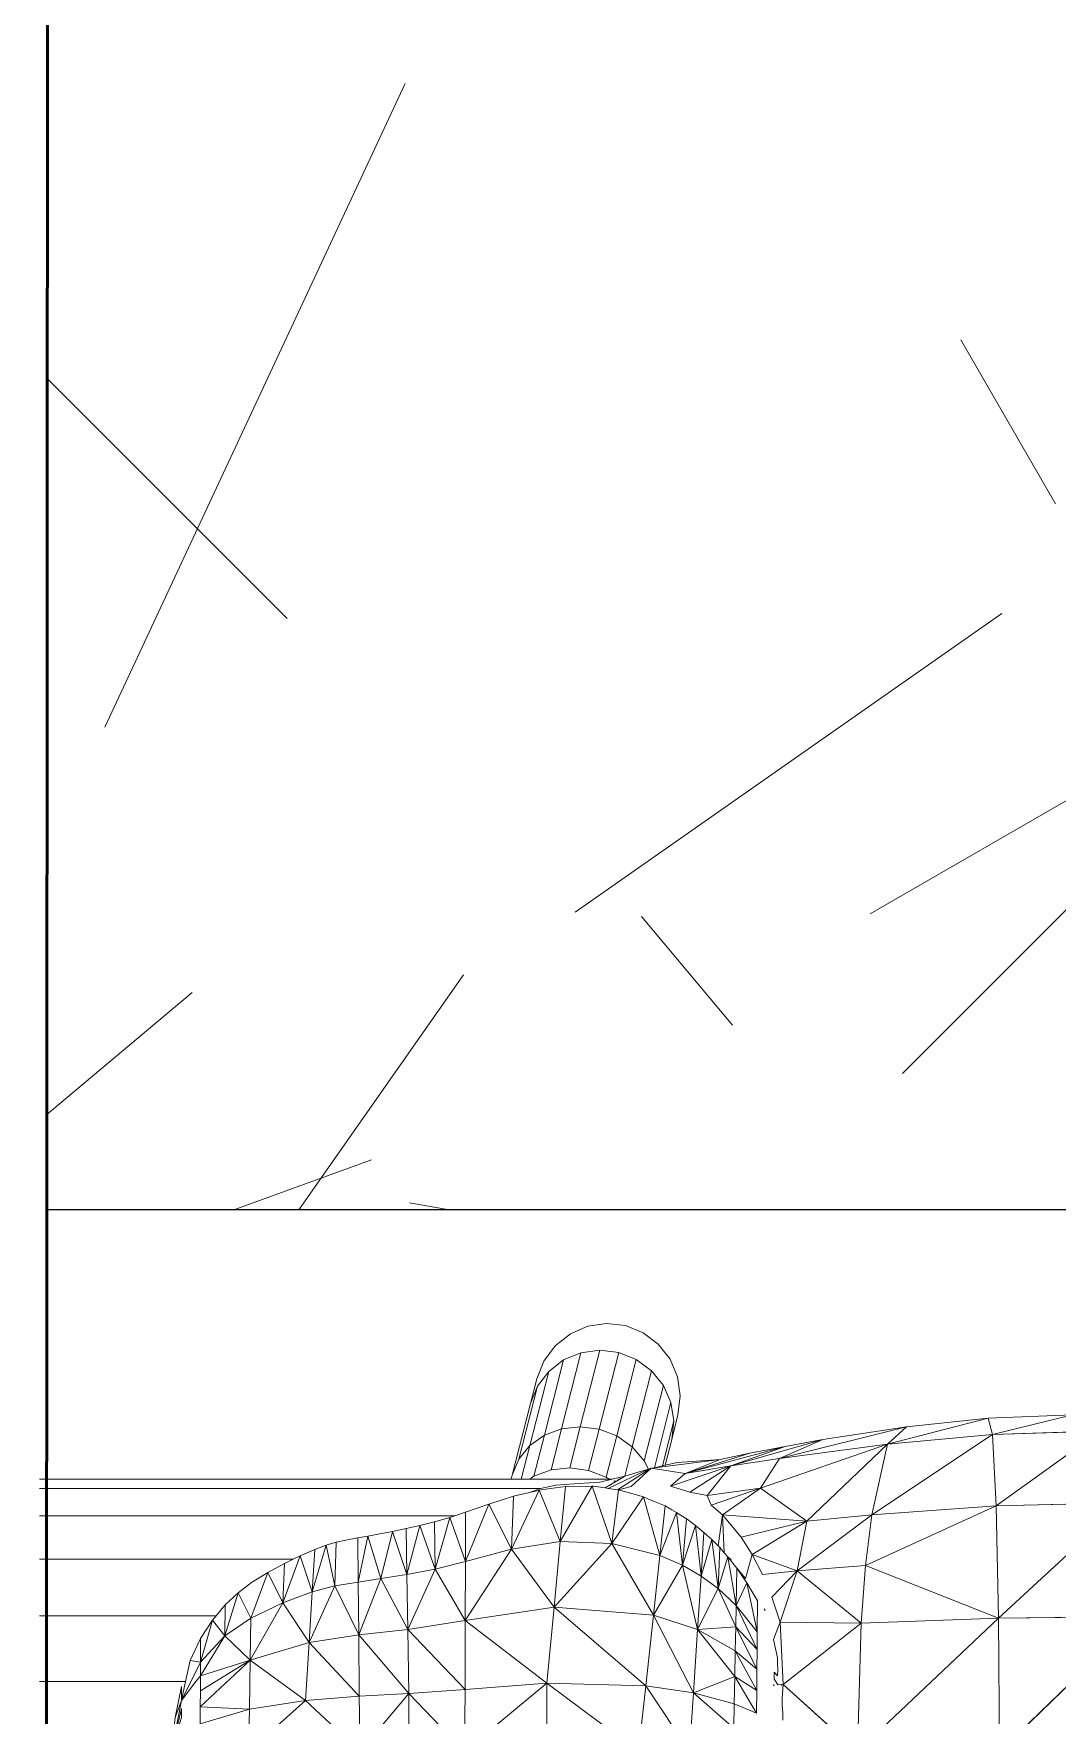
# Model space of a CAD drawing. Header units: centimetres. Extents: x -48696 to 156237, y -5617 to 29024.
# Drawn here: x -13087.78 to -13080.28, y 14474.16 to 14486.47 of the extents above; entities that cross this region are included whole.
import ezdxf

# ---------------------------------------------------------------- set-up
doc = ezdxf.new("R2010")
doc.units = ezdxf.units.CM
doc.layers.add('ACESSORIOS', color=2, linetype='Continuous')
for name, color, linetype, lineweight in [('Hachura', 1, 'Continuous', 9), ('Moveis', 1, 'Continuous', 9), ('Parede Baixa', 5, 'Continuous', 50)]:
    doc.layers.add(name, color=color, linetype=linetype, lineweight=lineweight)

# ---------------------------------------------------------------- blocks, each defined once
blk = doc.blocks.new('o')
at = {"layer": 'Moveis'}
for p, q in [((12555.581, 3262.436), (12555.684, 3262.518)), ((12555.684, 3262.518), (12555.804, 3262.57)), ((12555.804, 3262.57), (12555.933, 3262.589)), ((12555.933, 3262.589), (12556.063, 3262.574)), ((12556.063, 3262.574), (12556.184, 3262.525)), ((12556.184, 3262.525), (12556.288, 3262.446)), ((12555.502, 3262.331), (12555.581, 3262.436)), ((12556.288, 3262.446), (12556.369, 3262.343)), ((12555.454, 3262.209), (12555.502, 3262.331)), ((12556.369, 3262.343), (12556.42, 3262.222)), ((12555.454, 3262.209), (12555.411, 3262.04)), ((12556.42, 3262.222), (12556.438, 3262.092)), ((12556.438, 3262.092), (12556.423, 3261.961)), ((12555.411, 3262.04), (12555.285, 3261.548)), ((12556.38, 3261.793), (12556.423, 3261.961)), ((12558.553, 3261.939), (12557.992, 3261.88)), ((12559.131, 3261.961), (12558.553, 3261.939)), ((12557.992, 3261.88), (12557.417, 3261.792)), ((12556.334, 3261.615), (12556.38, 3261.793)), ((12557.158, 3261.745), (12556.916, 3261.698)), ((12557.417, 3261.792), (12557.158, 3261.745)), ((12556.24, 3261.595), (12556.22, 3261.589)), ((12556.24, 3261.595), (12556.261, 3261.598)), ((12556.261, 3261.598), (12556.316, 3261.611)), ((12556.316, 3261.611), (12556.334, 3261.615)), ((12556.334, 3261.615), (12556.419, 3261.634)), ((12556.419, 3261.634), (12556.712, 3261.654)), ((12556.712, 3261.654), (12556.916, 3261.698)), ((12552.041, 3261.52), (12555.278, 3261.52)), ((12555.278, 3261.52), (12555.285, 3261.548)), ((12555.278, 3261.52), (12555.296, 3261.52)), ((12555.296, 3261.52), (12555.347, 3261.52)), ((12555.347, 3261.52), (12555.406, 3261.52)), ((12555.406, 3261.52), (12555.429, 3261.52)), ((12555.429, 3261.52), (12555.536, 3261.52)), ((12555.48, 3261.457), (12555.585, 3261.48)), ((12555.536, 3261.52), (12555.661, 3261.52)), ((12555.585, 3261.48), (12555.707, 3261.489)), ((12555.661, 3261.52), (12555.794, 3261.52)), ((12555.887, 3261.499), (12555.707, 3261.489)), ((12555.794, 3261.52), (12555.928, 3261.52)), ((12555.887, 3261.499), (12555.972, 3261.52)), ((12555.928, 3261.52), (12555.95, 3261.52)), ((12555.95, 3261.52), (12555.972, 3261.52)), ((12555.972, 3261.52), (12556.058, 3261.541)), ((12556, 3261.506), (12555.982, 3261.506)), ((12556.012, 3261.52), (12556.023, 3261.52)), ((12556.058, 3261.541), (12556.173, 3261.575)), ((12556.173, 3261.575), (12556.22, 3261.589)), ((12555.404, 3261.429), (12555.48, 3261.457)), ((12556.741, 3261.015), (12556.71, 3261.051)), ((12556.766, 3260.986), (12556.741, 3261.015)), ((12556.766, 3260.986), (12556.788, 3260.967)), ((12557.021, 3260.618), (12557.015, 3260.63)), ((12557.079, 3260.42), (12557.082, 3260.427)), ((12557.083, 3260.101), (12557.079, 3260.109)), ((12557.079, 3260.109), (12557.083, 3260.109)), ((12557.139, 3260.016), (12557.139, 3259.966))]:
    blk.add_line(p, q, dxfattribs=at)
for points, invisible_edges in [([(12557.158, 3261.745), (12558.924, 3282.315), (12557.417, 3261.792)], 3), ([(12557.158, 3261.745), (12558.924, 3282.315), (12557.417, 3261.792)], 3), ([(12557.158, 3261.745), (12558.924, 3282.315), (12557.417, 3261.792)], 3), ([(12557.158, 3261.745), (12558.924, 3282.315), (12557.417, 3261.792)], 3), ([(12557.158, 3261.745), (12558.924, 3282.315), (12557.417, 3261.792)], 3), ([(12557.417, 3261.792), (12558.924, 3282.315), (12557.992, 3261.88)], 3), ([(12557.417, 3261.792), (12558.924, 3282.315), (12557.992, 3261.88)], 3), ([(12557.417, 3261.792), (12558.924, 3282.315), (12557.992, 3261.88)], 3), ([(12557.417, 3261.792), (12558.924, 3282.315), (12557.992, 3261.88)], 3), ([(12557.417, 3261.792), (12558.924, 3282.315), (12557.992, 3261.88)], 3), ([(12557.992, 3261.88), (12558.924, 3282.315), (12558.553, 3261.939)], 3), ([(12557.992, 3261.88), (12558.924, 3282.315), (12558.553, 3261.939)], 3), ([(12557.992, 3261.88), (12558.924, 3282.315), (12558.553, 3261.939)], 3), ([(12557.992, 3261.88), (12558.924, 3282.315), (12558.553, 3261.939)], 3), ([(12557.992, 3261.88), (12558.924, 3282.315), (12558.553, 3261.939)], 3), ([(12555.278, 3261.52), (12556.649, 3280.686), (12555.285, 3261.548)], 3), ([(12555.278, 3261.52), (12556.649, 3280.686), (12555.285, 3261.548)], 3), ([(12555.278, 3261.52), (12556.649, 3280.686), (12555.285, 3261.548)], 3), ([(12555.278, 3261.52), (12556.649, 3280.686), (12555.285, 3261.548)], 3), ([(12555.278, 3261.52), (12556.649, 3280.686), (12555.285, 3261.548)], 3), ([(12555.285, 3261.548), (12556.649, 3280.686), (12555.411, 3262.04)], 3), ([(12555.285, 3261.548), (12556.649, 3280.686), (12555.411, 3262.04)], 3), ([(12555.285, 3261.548), (12556.649, 3280.686), (12555.411, 3262.04)], 3), ([(12555.285, 3261.548), (12556.649, 3280.686), (12555.411, 3262.04)], 3), ([(12555.285, 3261.548), (12556.649, 3280.686), (12555.411, 3262.04)], 3), ([(12555.411, 3262.04), (12556.649, 3280.686), (12555.454, 3262.209)], 3), ([(12555.411, 3262.04), (12556.649, 3280.686), (12555.454, 3262.209)], 3), ([(12555.411, 3262.04), (12556.649, 3280.686), (12555.454, 3262.209)], 3), ([(12555.411, 3262.04), (12556.649, 3280.686), (12555.454, 3262.209)], 3), ([(12555.411, 3262.04), (12556.649, 3280.686), (12555.454, 3262.209)], 3), ([(12555.454, 3262.209), (12556.649, 3280.686), (12555.502, 3262.331)], 3), ([(12555.454, 3262.209), (12556.649, 3280.686), (12555.502, 3262.331)], 3), ([(12555.454, 3262.209), (12556.649, 3280.686), (12555.502, 3262.331)], 3), ([(12555.454, 3262.209), (12556.649, 3280.686), (12555.502, 3262.331)], 3), ([(12555.454, 3262.209), (12556.649, 3280.686), (12555.502, 3262.331)], 3), ([(12555.502, 3262.331), (12556.649, 3280.686), (12555.581, 3262.436)], 3), ([(12555.502, 3262.331), (12556.649, 3280.686), (12555.581, 3262.436)], 3), ([(12555.502, 3262.331), (12556.649, 3280.686), (12555.581, 3262.436)], 3), ([(12555.502, 3262.331), (12556.649, 3280.686), (12555.581, 3262.436)], 3), ([(12555.502, 3262.331), (12556.649, 3280.686), (12555.581, 3262.436)], 3), ([(12555.581, 3262.436), (12556.649, 3280.686), (12555.684, 3262.518)], 3), ([(12555.581, 3262.436), (12556.649, 3280.686), (12555.684, 3262.518)], 3), ([(12555.581, 3262.436), (12556.649, 3280.686), (12555.684, 3262.518)], 3), ([(12555.581, 3262.436), (12556.649, 3280.686), (12555.684, 3262.518)], 3), ([(12555.581, 3262.436), (12556.649, 3280.686), (12555.684, 3262.518)], 3), ([(12555.684, 3262.518), (12556.649, 3280.686), (12555.804, 3262.57)], 3), ([(12555.684, 3262.518), (12556.649, 3280.686), (12555.804, 3262.57)], 3), ([(12555.684, 3262.518), (12556.649, 3280.686), (12555.804, 3262.57)], 3), ([(12555.684, 3262.518), (12556.649, 3280.686), (12555.804, 3262.57)], 3), ([(12555.684, 3262.518), (12556.649, 3280.686), (12555.804, 3262.57)], 3), ([(12555.804, 3262.57), (12556.649, 3280.686), (12555.933, 3262.589)], 3), ([(12555.804, 3262.57), (12556.649, 3280.686), (12555.933, 3262.589)], 3), ([(12555.804, 3262.57), (12556.649, 3280.686), (12555.933, 3262.589)], 3), ([(12555.804, 3262.57), (12556.649, 3280.686), (12555.933, 3262.589)], 3), ([(12555.804, 3262.57), (12556.649, 3280.686), (12555.933, 3262.589)], 3), ([(12555.933, 3262.589), (12556.649, 3280.686), (12556.063, 3262.574)], 3), ([(12555.933, 3262.589), (12556.649, 3280.686), (12556.063, 3262.574)], 3), ([(12555.933, 3262.589), (12556.649, 3280.686), (12556.063, 3262.574)], 3), ([(12555.933, 3262.589), (12556.649, 3280.686), (12556.063, 3262.574)], 3), ([(12555.933, 3262.589), (12556.649, 3280.686), (12556.063, 3262.574)], 3), ([(12556.063, 3262.574), (12556.649, 3280.686), (12556.184, 3262.525)], 3), ([(12556.063, 3262.574), (12556.649, 3280.686), (12556.184, 3262.525)], 3), ([(12556.063, 3262.574), (12556.649, 3280.686), (12556.184, 3262.525)], 3), ([(12556.063, 3262.574), (12556.649, 3280.686), (12556.184, 3262.525)], 3), ([(12556.063, 3262.574), (12556.649, 3280.686), (12556.184, 3262.525)], 3), ([(12556.184, 3262.525), (12556.649, 3280.686), (12556.288, 3262.446)], 3), ([(12556.184, 3262.525), (12556.649, 3280.686), (12556.288, 3262.446)], 3), ([(12556.184, 3262.525), (12556.649, 3280.686), (12556.288, 3262.446)], 3), ([(12556.184, 3262.525), (12556.649, 3280.686), (12556.288, 3262.446)], 3), ([(12556.184, 3262.525), (12556.649, 3280.686), (12556.288, 3262.446)], 3), ([(12556.288, 3262.446), (12556.649, 3280.686), (12556.369, 3262.343)], 3), ([(12556.288, 3262.446), (12556.649, 3280.686), (12556.369, 3262.343)], 3), ([(12556.288, 3262.446), (12556.649, 3280.686), (12556.369, 3262.343)], 3), ([(12556.288, 3262.446), (12556.649, 3280.686), (12556.369, 3262.343)], 3), ([(12556.288, 3262.446), (12556.649, 3280.686), (12556.369, 3262.343)], 3), ([(12556.369, 3262.343), (12556.649, 3280.686), (12556.42, 3262.222)], 3), ([(12556.369, 3262.343), (12556.649, 3280.686), (12556.42, 3262.222)], 3), ([(12556.369, 3262.343), (12556.649, 3280.686), (12556.42, 3262.222)], 3), ([(12556.369, 3262.343), (12556.649, 3280.686), (12556.42, 3262.222)], 3), ([(12556.369, 3262.343), (12556.649, 3280.686), (12556.42, 3262.222)], 3), ([(12556.42, 3262.222), (12556.649, 3280.686), (12556.438, 3262.092)], 3), ([(12556.42, 3262.222), (12556.649, 3280.686), (12556.438, 3262.092)], 3), ([(12556.42, 3262.222), (12556.649, 3280.686), (12556.438, 3262.092)], 3), ([(12556.42, 3262.222), (12556.649, 3280.686), (12556.438, 3262.092)], 3), ([(12556.42, 3262.222), (12556.649, 3280.686), (12556.438, 3262.092)], 3), ([(12556.712, 3261.654), (12556.724, 3280.686), (12556.916, 3261.698)], 3), ([(12556.712, 3261.654), (12556.724, 3280.686), (12556.916, 3261.698)], 3), ([(12556.712, 3261.654), (12556.724, 3280.686), (12556.916, 3261.698)], 3), ([(12556.712, 3261.654), (12556.724, 3280.686), (12556.916, 3261.698)], 3), ([(12556.712, 3261.654), (12556.724, 3280.686), (12556.916, 3261.698)], 3), ([(12556.916, 3261.698), (12556.917, 3280.701), (12557.158, 3261.745)], 3), ([(12556.916, 3261.698), (12556.917, 3280.701), (12557.158, 3261.745)], 3), ([(12556.916, 3261.698), (12556.917, 3280.701), (12557.158, 3261.745)], 3), ([(12556.916, 3261.698), (12556.917, 3280.701), (12557.158, 3261.745)], 3), ([(12556.916, 3261.698), (12556.917, 3280.701), (12557.158, 3261.745)], 3), ([(12552.041, 3261.52), (12552.091, 3279.468), (12555.278, 3261.52)], 3), ([(12552.041, 3261.52), (12552.091, 3279.468), (12555.278, 3261.52)], 3), ([(12552.041, 3261.52), (12552.091, 3279.468), (12555.278, 3261.52)], 3), ([(12552.041, 3261.52), (12552.091, 3279.468), (12555.278, 3261.52)], 3), ([(12552.041, 3261.52), (12552.091, 3279.468), (12555.278, 3261.52)], 3), ([(12558.553, 3261.939), (12558.924, 3266.577), (12559.131, 3261.961)], 3), ([(12558.553, 3261.939), (12558.924, 3266.577), (12559.131, 3261.961)], 3), ([(12558.553, 3261.939), (12558.924, 3266.577), (12559.131, 3261.961)], 3), ([(12558.553, 3261.939), (12558.924, 3266.577), (12559.131, 3261.961)], 3), ([(12558.553, 3261.939), (12558.924, 3266.577), (12559.131, 3261.961)], 3), ([(12555.752, 3261.88), (12555.757, 3262.387), (12555.886, 3262.405)], 1), ([(12555.886, 3262.405), (12555.882, 3261.863), (12555.752, 3261.88)], 1), ([(12555.882, 3261.863), (12555.886, 3262.405), (12556.016, 3262.389)], 1), ([(12555.638, 3262.338), (12555.624, 3261.866), (12555.506, 3261.822)], 1), ([(12555.506, 3261.822), (12555.536, 3262.26), (12555.638, 3262.338)], 1), ([(12555.757, 3262.387), (12555.752, 3261.88), (12555.624, 3261.866)], 1), ([(12555.624, 3261.866), (12555.638, 3262.338), (12555.757, 3262.387)], 1), ([(12556.016, 3262.389), (12556.003, 3261.817), (12555.882, 3261.863)], 1), ([(12556.003, 3261.817), (12556.016, 3262.389), (12556.137, 3262.341)], 1), ([(12556.137, 3262.341), (12556.109, 3261.743), (12556.003, 3261.817)], 1), ([(12556.109, 3261.743), (12556.137, 3262.341), (12556.242, 3262.264)], 1), ([(12555.536, 3262.26), (12555.506, 3261.822), (12555.406, 3261.751)], 1), ([(12555.406, 3261.751), (12555.458, 3262.158), (12555.536, 3262.26)], 1), ([(12556.242, 3262.264), (12556.191, 3261.647), (12556.109, 3261.743)], 1), ([(12556.191, 3261.647), (12556.242, 3262.264), (12556.323, 3262.163)], 1), ([(12555.458, 3262.158), (12555.406, 3261.751), (12555.331, 3261.657)], 1), ([(12555.331, 3261.657), (12555.411, 3262.04), (12555.458, 3262.158)], 1), ([(12556.323, 3262.163), (12556.22, 3261.589), (12556.191, 3261.647)], 1), ([(12556.22, 3261.589), (12556.323, 3262.163), (12556.24, 3261.595)], 3), ([(12556.24, 3261.595), (12556.323, 3262.163), (12556.261, 3261.598)], 3), ([(12556.261, 3261.598), (12556.323, 3262.163), (12556.375, 3262.046)], 1), ([(12556.712, 3261.654), (12556.423, 3261.961), (12556.438, 3262.092)], 13), ([(12556.712, 3261.654), (12556.423, 3261.961), (12556.438, 3262.092)], 13), ([(12556.712, 3261.654), (12556.423, 3261.961), (12556.438, 3262.092)], 13), ([(12556.712, 3261.654), (12556.423, 3261.961), (12556.438, 3262.092)], 13), ([(12556.712, 3261.654), (12556.423, 3261.961), (12556.438, 3262.092)], 13), ([(12555.411, 3262.04), (12555.331, 3261.657), (12555.285, 3261.548)], 1), ([(12556.375, 3262.046), (12556.316, 3261.611), (12556.261, 3261.598)], 1), ([(12556.316, 3261.611), (12556.375, 3262.046), (12556.394, 3261.92)], 1), ([(12556.419, 3261.634), (12556.38, 3261.793), (12556.423, 3261.961)], 13), ([(12556.419, 3261.634), (12556.38, 3261.793), (12556.423, 3261.961)], 13), ([(12556.419, 3261.634), (12556.38, 3261.793), (12556.423, 3261.961)], 13), ([(12556.419, 3261.634), (12556.38, 3261.793), (12556.423, 3261.961)], 13), ([(12556.419, 3261.634), (12556.38, 3261.793), (12556.423, 3261.961)], 13), ([(12556.419, 3261.634), (12556.423, 3261.961), (12556.712, 3261.654)], 3), ([(12556.419, 3261.634), (12556.423, 3261.961), (12556.712, 3261.654)], 3), ([(12556.419, 3261.634), (12556.423, 3261.961), (12556.712, 3261.654)], 3), ([(12556.419, 3261.634), (12556.423, 3261.961), (12556.712, 3261.654)], 3), ([(12556.419, 3261.634), (12556.423, 3261.961), (12556.712, 3261.654)], 3), ([(12559.131, 3261.961), (12559.321, 3261.85), (12558.582, 3261.827)], 1), ([(12555.434, 3261.54), (12555.406, 3261.751), (12555.506, 3261.822)], 1), ([(12555.506, 3261.822), (12555.552, 3261.584), (12555.434, 3261.54)], 1), ([(12555.552, 3261.584), (12555.506, 3261.822), (12555.624, 3261.866)], 1), ([(12555.624, 3261.866), (12555.68, 3261.597), (12555.552, 3261.584)], 1), ([(12555.68, 3261.597), (12555.624, 3261.866), (12555.752, 3261.88)], 1), ([(12555.752, 3261.88), (12555.809, 3261.58), (12555.68, 3261.597)], 1), ([(12555.809, 3261.58), (12555.752, 3261.88), (12555.882, 3261.863)], 1), ([(12555.882, 3261.863), (12555.931, 3261.533), (12555.809, 3261.58)], 1), ([(12555.931, 3261.533), (12555.882, 3261.863), (12556.003, 3261.817)], 1), ([(12556.394, 3261.92), (12556.334, 3261.615), (12556.316, 3261.611)], 1), ([(12556.334, 3261.615), (12556.394, 3261.92), (12556.38, 3261.793)], 1), ([(12559.321, 3261.85), (12559.481, 3261.358), (12558.607, 3261.338)], 1), ([(12555.406, 3261.751), (12555.406, 3261.52), (12555.347, 3261.52)], 1), ([(12555.406, 3261.52), (12555.406, 3261.751), (12555.434, 3261.54)], 3), ([(12556.003, 3261.817), (12555.95, 3261.52), (12555.931, 3261.533)], 1), ([(12555.95, 3261.52), (12556.003, 3261.817), (12555.972, 3261.52)], 3), ([(12555.972, 3261.52), (12556.003, 3261.817), (12556.058, 3261.541)], 3), ([(12556.058, 3261.541), (12556.003, 3261.817), (12556.109, 3261.743)], 1), ([(12556.38, 3261.793), (12556.419, 3261.634), (12556.334, 3261.615)], 1), ([(12556.38, 3261.793), (12556.419, 3261.634), (12556.334, 3261.615)], 1), ([(12556.38, 3261.793), (12556.419, 3261.634), (12556.334, 3261.615)], 1), ([(12556.38, 3261.793), (12556.419, 3261.634), (12556.334, 3261.615)], 1), ([(12556.38, 3261.793), (12556.419, 3261.634), (12556.334, 3261.615)], 1), ([(12556.007, 3261.448), (12556.22, 3261.589), (12556.24, 3261.595)], 1), ([(12556.24, 3261.595), (12556.015, 3261.447), (12556.007, 3261.448)], 1), ([(12556.015, 3261.447), (12556.24, 3261.595), (12556.101, 3261.469)], 1), ([(12556.261, 3261.598), (12556.473, 3261.559), (12556.24, 3261.595)], 1), ([(12556.316, 3261.611), (12556.712, 3261.654), (12556.261, 3261.598)], 1), ([(12556.473, 3261.559), (12556.261, 3261.598), (12556.712, 3261.654)], 1), ([(12556.712, 3261.654), (12556.316, 3261.611), (12556.334, 3261.615)], 13), ([(12556.712, 3261.654), (12556.334, 3261.615), (12556.419, 3261.634)], 1), ([(12556.785, 3261.611), (12556.989, 3261.459), (12556.623, 3261.407)], 1), ([(12556.989, 3261.459), (12556.785, 3261.611), (12557.119, 3261.662)], 1), ([(12552.041, 3261.456), (12555.278, 3261.52), (12555.48, 3261.457)], 3), ([(12555.48, 3261.457), (12555.278, 3261.52), (12555.296, 3261.52)], 13), ([(12555.48, 3261.457), (12555.296, 3261.52), (12555.347, 3261.52)], 13), ([(12555.48, 3261.457), (12555.347, 3261.52), (12555.406, 3261.52)], 13), ([(12555.48, 3261.457), (12555.406, 3261.52), (12555.429, 3261.52)], 13), ([(12555.48, 3261.457), (12555.429, 3261.52), (12555.536, 3261.52)], 13), ([(12555.48, 3261.457), (12555.536, 3261.52), (12555.585, 3261.48)], 3), ([(12555.585, 3261.48), (12555.536, 3261.52), (12555.661, 3261.52)], 13), ([(12555.585, 3261.48), (12555.661, 3261.52), (12555.707, 3261.489)], 3), ([(12555.707, 3261.489), (12555.661, 3261.52), (12555.794, 3261.52)], 13), ([(12555.707, 3261.489), (12555.794, 3261.52), (12555.887, 3261.499)], 3), ([(12555.887, 3261.499), (12555.794, 3261.52), (12555.928, 3261.52)], 13), ([(12555.887, 3261.499), (12555.928, 3261.52), (12555.972, 3261.52)], 3), ([(12556, 3261.506), (12555.944, 3261.457), (12555.923, 3261.46)], 1), ([(12555.972, 3261.52), (12555.928, 3261.52), (12555.95, 3261.52)], 1), ([(12555.944, 3261.457), (12556, 3261.506), (12556.22, 3261.589)], 3), ([(12556.22, 3261.589), (12556.007, 3261.448), (12555.944, 3261.457)], 1), ([(12556.22, 3261.589), (12556, 3261.506), (12556.023, 3261.52)], 13), ([(12556.22, 3261.589), (12556.023, 3261.52), (12556.173, 3261.575)], 3), ([(12556.173, 3261.575), (12556.023, 3261.52), (12556.058, 3261.541)], 1), ([(12552.041, 3261.269), (12555.294, 3261.403), (12555.125, 3261.349)], 13), ([(12555.281, 3261.039), (12555.454, 3261.441), (12555.47, 3261.445)], 1), ([(12555.454, 3261.441), (12555.281, 3261.039), (12555.294, 3261.403)], 13), ([(12555.294, 3261.403), (12555.48, 3261.457), (12555.404, 3261.429)], 1), ([(12555.454, 3261.441), (12555.294, 3261.403), (12555.404, 3261.429)], 1), ([(12555.531, 3261.454), (12555.615, 3261.092), (12555.47, 3261.445)], 1), ([(12555.615, 3261.092), (12555.531, 3261.454), (12555.547, 3261.456)], 13), ([(12555.615, 3261.092), (12555.547, 3261.456), (12555.651, 3261.47)], 1), ([(12555.842, 3261.472), (12555.969, 3261.078), (12555.834, 3261.473)], 1), ([(12555.969, 3261.078), (12555.842, 3261.472), (12555.891, 3261.465)], 13), ([(12555.969, 3261.078), (12555.891, 3261.465), (12555.923, 3261.46)], 13), ([(12555.969, 3261.078), (12555.923, 3261.46), (12555.944, 3261.457)], 13), ([(12555.969, 3261.078), (12555.944, 3261.457), (12556.007, 3261.448)], 13), ([(12555.969, 3261.078), (12556.007, 3261.448), (12556.015, 3261.447)], 1), ([(12556.096, 3261.424), (12555.969, 3261.078), (12556.015, 3261.447)], 1), ([(12555.969, 3261.078), (12556.096, 3261.424), (12556.186, 3261.399)], 1), ([(12556.215, 3261.386), (12556.298, 3260.997), (12556.186, 3261.399)], 1), ([(12556.298, 3260.997), (12556.215, 3261.386), (12556.254, 3261.37)], 13), ([(12556.298, 3260.997), (12556.254, 3261.37), (12556.335, 3261.336)], 1), ([(12552.041, 3261.269), (12555.125, 3261.349), (12554.892, 3261.269)], 3), ([(12554.077, 3261.087), (12554.892, 3261.269), (12554.144, 3261.102)], 3), ([(12554.144, 3261.102), (12554.892, 3261.269), (12554.225, 3261.117)], 3), ([(12554.225, 3261.117), (12554.892, 3261.269), (12554.295, 3261.13)], 3), ([(12554.295, 3261.13), (12554.892, 3261.269), (12554.376, 3261.146)], 3), ([(12554.376, 3261.146), (12554.892, 3261.269), (12554.464, 3261.162)], 3), ([(12554.464, 3261.162), (12554.892, 3261.269), (12554.556, 3261.181)], 3), ([(12554.556, 3261.181), (12554.892, 3261.269), (12554.652, 3261.202)], 3), ([(12554.652, 3261.202), (12554.892, 3261.269), (12554.752, 3261.227)], 3), ([(12554.752, 3261.227), (12554.892, 3261.269), (12554.857, 3261.257)], 1), ([(12554.892, 3261.269), (12554.964, 3260.954), (12554.857, 3261.257)], 1), ([(12554.892, 3261.269), (12555.125, 3261.349), (12554.965, 3261.293)], 1), ([(12554.964, 3260.954), (12554.892, 3261.269), (12554.965, 3261.293)], 1), ([(12556.381, 3261.31), (12556.298, 3260.997), (12556.335, 3261.336)], 13), ([(12556.298, 3260.997), (12556.381, 3261.31), (12556.413, 3261.292)], 1), ([(12556.381, 3261.31), (12556.335, 3261.336), (12556.373, 3261.315)], 1), ([(12556.485, 3261.245), (12556.454, 3260.929), (12556.482, 3261.248)], 1), ([(12556.515, 3261.223), (12556.454, 3260.929), (12556.485, 3261.245)], 3), ([(12556.728, 3261.275), (12556.71, 3261.051), (12556.698, 3261.062)], 1), ([(12556.71, 3261.051), (12556.728, 3261.275), (12556.741, 3261.015)], 1), ([(12556.857, 3261.121), (12556.741, 3261.015), (12556.728, 3261.275)], 1), ([(12559.481, 3261.358), (12559.589, 3260.577), (12558.624, 3260.567)], 1), ([(12554.376, 3261.146), (12554.382, 3260.838), (12554.295, 3261.13)], 1), ([(12554.382, 3260.838), (12554.376, 3261.146), (12554.464, 3261.162)], 1), ([(12556.454, 3260.929), (12556.515, 3261.223), (12556.543, 3261.201)], 1), ([(12556.6, 3261.155), (12556.655, 3261.106), (12556.581, 3260.855)], 1), ([(12556.655, 3261.106), (12556.6, 3261.155), (12556.623, 3261.134)], 1), ([(12552.041, 3260.971), (12554.077, 3261.087), (12554.009, 3261.067)], 13), ([(12552.041, 3260.971), (12554.009, 3261.067), (12553.929, 3261.037)], 13), ([(12552.041, 3260.971), (12553.929, 3261.037), (12553.83, 3260.995)], 13), ([(12554.077, 3261.087), (12554.227, 3260.814), (12554.067, 3260.788)], 1), ([(12554.227, 3260.814), (12554.077, 3261.087), (12554.144, 3261.102)], 13), ([(12554.227, 3260.814), (12554.144, 3261.102), (12554.225, 3261.117)], 1), ([(12556.678, 3261.082), (12556.699, 3260.769), (12556.655, 3261.106)], 1), ([(12556.699, 3260.769), (12556.678, 3261.082), (12556.698, 3261.062)], 13), ([(12556.699, 3260.769), (12556.698, 3261.062), (12556.71, 3261.051)], 1), ([(12556.741, 3261.015), (12556.699, 3260.769), (12556.71, 3261.051)], 1), ([(12556.699, 3260.769), (12556.741, 3261.015), (12556.766, 3260.986)], 1), ([(12556.741, 3261.015), (12556.857, 3261.121), (12556.766, 3260.986)], 3), ([(12556.766, 3260.986), (12556.857, 3261.121), (12556.826, 3260.909)], 3), ([(12556.826, 3260.909), (12556.857, 3261.121), (12556.886, 3260.838)], 3), ([(12556.886, 3260.838), (12556.857, 3261.121), (12556.933, 3261.003)], 1), ([(12552.041, 3260.971), (12553.83, 3260.995), (12553.782, 3260.971)], 1), ([(12552.041, 3260.583), (12553.782, 3260.971), (12553.721, 3260.942)], 13), ([(12552.041, 3260.583), (12553.721, 3260.942), (12553.607, 3260.88)], 13), ([(12553.721, 3260.942), (12553.83, 3260.995), (12553.71, 3260.671)], 1), ([(12553.83, 3260.995), (12553.721, 3260.942), (12553.782, 3260.971)], 1), ([(12552.041, 3260.583), (12553.607, 3260.88), (12553.495, 3260.81)], 13), ([(12552.041, 3260.583), (12553.495, 3260.81), (12553.404, 3260.74)], 13), ([(12553.495, 3260.81), (12553.491, 3260.567), (12553.404, 3260.74)], 1), ([(12553.491, 3260.567), (12553.495, 3260.81), (12553.607, 3260.88)], 1), ([(12552.041, 3260.583), (12553.404, 3260.74), (12553.315, 3260.657)], 13), ([(12552.041, 3260.583), (12553.315, 3260.657), (12553.253, 3260.583)], 1), ([(12552.041, 3260.131), (12553.253, 3260.583), (12553.228, 3260.553)], 13), ([(12552.041, 3260.131), (12553.228, 3260.553), (12553.146, 3260.427)], 13), ([(12559.589, 3260.577), (12559.627, 3259.65), (12558.629, 3259.65)], 1), ([(12557.106, 3260.295), (12557.082, 3260.427), (12557.125, 3260.538)], 13), ([(12557.108, 3260.109), (12557.125, 3260.538), (12557.132, 3260.11)], 3), ([(12557.132, 3260.11), (12557.125, 3260.538), (12557.146, 3260.11)], 13), ([(12552.041, 3260.131), (12553.146, 3260.427), (12553.074, 3260.276)], 13), ([(12557.082, 3260.427), (12557.106, 3260.295), (12557.079, 3260.42)], 1), ([(12552.041, 3260.131), (12553.074, 3260.276), (12553.043, 3260.131)], 1), ([(12553.146, 3260.264), (12553.114, 3260.131), (12553.015, 3260.002)], 1), ([(12553.043, 3260.131), (12553.146, 3260.264), (12553.015, 3260.002)], 1), ([(12553.146, 3260.264), (12553.043, 3260.131), (12553.074, 3260.276)], 1), ([(12553.114, 3260.131), (12553.146, 3260.264), (12553.145, 3260.171)], 1), ([(12557.108, 3260.213), (12557.105, 3260.254), (12557.106, 3260.295)], 12), ([(12557.108, 3260.109), (12557.107, 3260.17), (12557.108, 3260.213)], 13), ([(12552.041, 3259.646), (12553.014, 3260.097), (12552.971, 3259.884)], 13), ([(12553.014, 3260.097), (12553.043, 3260.131), (12553.015, 3260.002)], 1), ([(12557.083, 3260.195), (12557.108, 3260.109), (12557.083, 3260.149)], 1), ([(12557.108, 3260.109), (12557.083, 3260.195), (12557.107, 3260.17)], 13), ([(12557.132, 3260.11), (12557.146, 3260.11), (12557.136, 3260.107)], 1), ([(12557.146, 3260.11), (12557.139, 3259.966), (12557.139, 3260.016)], 1), ([(12557.139, 3259.966), (12557.146, 3260.11), (12557.142, 3259.917)], 3), ([(12557.142, 3259.917), (12557.146, 3260.11), (12557.143, 3259.865)], 3), ([(12557.656, 3259.65), (12557.143, 3259.865), (12557.146, 3260.11)], 3)]:
    blk.add_3dface(points, dxfattribs=dict(at, invisible_edges=invisible_edges))
for points in [[(12558.553, 3261.939), (12557.861, 3261.76), (12557.992, 3261.88)], [(12558.582, 3261.827), (12557.861, 3261.76), (12558.553, 3261.939)], [(12559.131, 3261.961), (12558.582, 3261.827), (12558.553, 3261.939)], [(12557.992, 3261.88), (12557.119, 3261.662), (12557.417, 3261.792)], [(12557.992, 3261.88), (12557.861, 3261.76), (12557.119, 3261.662)], [(12558.582, 3261.827), (12557.753, 3261.276), (12557.861, 3261.76)], [(12558.607, 3261.338), (12557.753, 3261.276), (12558.582, 3261.827)], [(12559.321, 3261.85), (12558.607, 3261.338), (12558.582, 3261.827)], [(12557.158, 3261.745), (12556.785, 3261.611), (12556.473, 3261.559)], [(12557.158, 3261.745), (12556.473, 3261.559), (12556.916, 3261.698)], [(12557.417, 3261.792), (12556.785, 3261.611), (12557.158, 3261.745)], [(12557.417, 3261.792), (12557.119, 3261.662), (12556.785, 3261.611)], [(12557.861, 3261.76), (12557.308, 3261.232), (12556.989, 3261.459)], [(12557.861, 3261.76), (12556.989, 3261.459), (12557.119, 3261.662)], [(12557.861, 3261.76), (12557.753, 3261.276), (12557.308, 3261.232)], [(12556.785, 3261.611), (12556.504, 3261.431), (12556.372, 3261.471)], [(12556.785, 3261.611), (12556.372, 3261.471), (12556.473, 3261.559)], [(12556.916, 3261.698), (12556.473, 3261.559), (12556.712, 3261.654)], [(12556.785, 3261.611), (12556.623, 3261.407), (12556.504, 3261.431)], [(12555.294, 3261.403), (12555.281, 3261.039), (12555.125, 3261.349)], [(12555.615, 3261.092), (12555.281, 3261.039), (12555.47, 3261.445)], [(12555.834, 3261.473), (12555.615, 3261.092), (12555.651, 3261.47)], [(12555.969, 3261.078), (12555.615, 3261.092), (12555.834, 3261.473)], [(12556.298, 3260.997), (12555.969, 3261.078), (12556.186, 3261.399)], [(12556.989, 3261.459), (12556.651, 3261.342), (12556.623, 3261.407)], [(12556.989, 3261.459), (12556.728, 3261.275), (12556.651, 3261.342)], [(12557.308, 3261.232), (12556.728, 3261.275), (12556.989, 3261.459)], [(12554.857, 3261.257), (12554.755, 3260.902), (12554.752, 3261.227)], [(12554.964, 3260.954), (12554.755, 3260.902), (12554.857, 3261.257)], [(12555.281, 3261.039), (12554.964, 3260.954), (12555.125, 3261.349)], [(12555.125, 3261.349), (12554.964, 3260.954), (12554.965, 3261.293)], [(12556.454, 3260.929), (12556.298, 3260.997), (12556.413, 3261.292)], [(12556.482, 3261.248), (12556.454, 3260.929), (12556.413, 3261.292)], [(12557.308, 3261.232), (12556.857, 3261.121), (12556.728, 3261.275)], [(12557.753, 3261.276), (12557.241, 3260.892), (12557.308, 3261.232)], [(12557.753, 3261.276), (12557.711, 3260.927), (12557.241, 3260.892)], [(12558.607, 3261.338), (12557.711, 3260.927), (12557.753, 3261.276)], [(12558.624, 3260.567), (12557.711, 3260.927), (12558.607, 3261.338)], [(12559.481, 3261.358), (12558.624, 3260.567), (12558.607, 3261.338)], [(12554.295, 3261.13), (12554.227, 3260.814), (12554.225, 3261.117)], [(12554.382, 3260.838), (12554.227, 3260.814), (12554.295, 3261.13)], [(12554.561, 3260.866), (12554.382, 3260.838), (12554.464, 3261.162)], [(12554.561, 3260.866), (12554.464, 3261.162), (12554.556, 3261.181)], [(12554.652, 3261.202), (12554.561, 3260.866), (12554.556, 3261.181)], [(12554.755, 3260.902), (12554.561, 3260.866), (12554.652, 3261.202)], [(12554.755, 3260.902), (12554.652, 3261.202), (12554.752, 3261.227)], [(12556.581, 3260.855), (12556.454, 3260.929), (12556.543, 3261.201)], [(12556.6, 3261.155), (12556.581, 3260.855), (12556.543, 3261.201)], [(12557.308, 3261.232), (12556.933, 3261.003), (12556.857, 3261.121)], [(12557.308, 3261.232), (12557.241, 3260.892), (12556.933, 3261.003)], [(12553.929, 3261.037), (12553.911, 3260.746), (12553.83, 3260.995)], [(12554.067, 3260.788), (12553.911, 3260.746), (12554.009, 3261.067)], [(12554.009, 3261.067), (12553.911, 3260.746), (12553.929, 3261.037)], [(12554.077, 3261.087), (12554.067, 3260.788), (12554.009, 3261.067)], [(12555.281, 3261.039), (12554.963, 3260.549), (12554.964, 3260.954)], [(12555.573, 3260.641), (12554.963, 3260.549), (12555.281, 3261.039)], [(12555.615, 3261.092), (12555.573, 3260.641), (12555.281, 3261.039)], [(12555.969, 3261.078), (12555.573, 3260.641), (12555.615, 3261.092)], [(12556.254, 3260.586), (12555.573, 3260.641), (12555.969, 3261.078)], [(12556.298, 3260.997), (12556.254, 3260.586), (12555.969, 3261.078)], [(12556.699, 3260.769), (12556.581, 3260.855), (12556.655, 3261.106)], [(12553.721, 3260.942), (12553.71, 3260.671), (12553.607, 3260.88)], [(12553.911, 3260.746), (12553.71, 3260.671), (12553.83, 3260.995)], [(12554.755, 3260.902), (12554.568, 3260.488), (12554.561, 3260.866)], [(12554.963, 3260.549), (12554.568, 3260.488), (12554.755, 3260.902)], [(12554.964, 3260.954), (12554.963, 3260.549), (12554.755, 3260.902)], [(12556.454, 3260.929), (12556.254, 3260.586), (12556.298, 3260.997)], [(12556.557, 3260.489), (12556.254, 3260.586), (12556.454, 3260.929)], [(12556.581, 3260.855), (12556.557, 3260.489), (12556.454, 3260.929)], [(12556.822, 3260.652), (12556.699, 3260.769), (12556.766, 3260.986)], [(12556.826, 3260.909), (12556.822, 3260.652), (12556.766, 3260.986)], [(12556.896, 3260.808), (12556.822, 3260.652), (12556.826, 3260.909)], [(12557.241, 3260.892), (12557.004, 3260.866), (12556.933, 3261.003)], [(12557.711, 3260.927), (12557.681, 3260.531), (12557.241, 3260.892)], [(12558.624, 3260.567), (12557.681, 3260.531), (12557.711, 3260.927)], [(12553.71, 3260.671), (12553.491, 3260.567), (12553.607, 3260.88)], [(12554.067, 3260.788), (12553.891, 3260.399), (12553.911, 3260.746)], [(12554.231, 3260.452), (12553.891, 3260.399), (12554.067, 3260.788)], [(12554.231, 3260.452), (12554.067, 3260.788), (12554.227, 3260.814)], [(12554.382, 3260.838), (12554.231, 3260.452), (12554.227, 3260.814)], [(12554.568, 3260.488), (12554.231, 3260.452), (12554.382, 3260.838)], [(12554.568, 3260.488), (12554.382, 3260.838), (12554.561, 3260.866)], [(12556.699, 3260.769), (12556.557, 3260.489), (12556.581, 3260.855)], [(12556.967, 3260.473), (12556.822, 3260.652), (12556.896, 3260.808)], [(12556.969, 3260.686), (12556.967, 3260.473), (12556.896, 3260.808)], [(12557.241, 3260.892), (12557.125, 3260.538), (12557.068, 3260.711)], [(12557.681, 3260.531), (12557.125, 3260.538), (12557.241, 3260.892)], [(12553.404, 3260.74), (12553.312, 3260.445), (12553.315, 3260.657)], [(12553.491, 3260.567), (12553.312, 3260.445), (12553.404, 3260.74)], [(12553.71, 3260.671), (12553.486, 3260.277), (12553.491, 3260.567)], [(12553.891, 3260.399), (12553.486, 3260.277), (12553.71, 3260.671)], [(12553.911, 3260.746), (12553.891, 3260.399), (12553.71, 3260.671)], [(12556.819, 3260.506), (12556.557, 3260.489), (12556.699, 3260.769)], [(12556.822, 3260.652), (12556.819, 3260.506), (12556.699, 3260.769)], [(12553.228, 3260.553), (12553.146, 3260.264), (12553.146, 3260.427)], [(12553.312, 3260.445), (12553.146, 3260.264), (12553.228, 3260.553)], [(12553.491, 3260.567), (12553.486, 3260.277), (12553.312, 3260.445)], [(12555.573, 3260.641), (12555.523, 3260.12), (12554.963, 3260.549)], [(12556.202, 3260.101), (12555.523, 3260.12), (12555.573, 3260.641)], [(12556.254, 3260.586), (12556.202, 3260.101), (12555.573, 3260.641)], [(12556.529, 3260.053), (12556.202, 3260.101), (12556.254, 3260.586)], [(12556.557, 3260.489), (12556.529, 3260.053), (12556.254, 3260.586)], [(12556.966, 3260.351), (12556.819, 3260.506), (12556.822, 3260.652)], [(12556.967, 3260.473), (12556.966, 3260.351), (12556.822, 3260.652)], [(12558.629, 3259.65), (12557.656, 3259.65), (12558.624, 3260.567)], [(12558.624, 3260.567), (12557.656, 3259.65), (12557.681, 3260.531)], [(12559.589, 3260.577), (12558.629, 3259.65), (12558.624, 3260.567)], [(12553.486, 3260.277), (12553.145, 3260.171), (12553.312, 3260.445)], [(12553.312, 3260.445), (12553.145, 3260.171), (12553.146, 3260.264)], [(12554.234, 3260.03), (12553.891, 3260.399), (12554.231, 3260.452)], [(12554.576, 3260.048), (12554.231, 3260.452), (12554.568, 3260.488)], [(12554.576, 3260.048), (12554.234, 3260.03), (12554.231, 3260.452)], [(12554.963, 3260.549), (12554.961, 3260.077), (12554.568, 3260.488)], [(12554.961, 3260.077), (12554.576, 3260.048), (12554.568, 3260.488)], [(12555.523, 3260.12), (12554.961, 3260.077), (12554.963, 3260.549)], [(12556.813, 3260.165), (12556.529, 3260.053), (12556.557, 3260.489)], [(12556.819, 3260.506), (12556.816, 3260.342), (12556.557, 3260.489)], [(12556.816, 3260.342), (12556.813, 3260.165), (12556.557, 3260.489)], [(12556.965, 3260.216), (12556.816, 3260.342), (12556.819, 3260.506)], [(12556.966, 3260.351), (12556.965, 3260.216), (12556.819, 3260.506)], [(12557.681, 3260.531), (12557.146, 3260.11), (12557.125, 3260.538)], [(12557.681, 3260.531), (12557.656, 3259.65), (12557.146, 3260.11)], [(12553.891, 3260.399), (12553.867, 3260.001), (12553.486, 3260.277)], [(12554.234, 3260.03), (12553.867, 3260.001), (12553.891, 3260.399)], [(12556.964, 3260.069), (12556.813, 3260.165), (12556.816, 3260.342)], [(12556.965, 3260.216), (12556.964, 3260.069), (12556.816, 3260.342)], [(12553.486, 3260.277), (12553.144, 3259.957), (12553.145, 3260.068)], [(12553.486, 3260.277), (12553.481, 3259.942), (12553.144, 3259.957)], [(12553.486, 3260.277), (12553.145, 3260.068), (12553.145, 3260.171)], [(12553.867, 3260.001), (12553.481, 3259.942), (12553.486, 3260.277)], [(12555.523, 3260.12), (12554.958, 3259.65), (12554.961, 3260.077)], [(12555.523, 3259.65), (12554.958, 3259.65), (12555.523, 3260.12)], [(12556.153, 3259.65), (12555.523, 3259.65), (12555.523, 3260.12)], [(12556.202, 3260.101), (12556.153, 3259.65), (12555.523, 3260.12)], [(12556.502, 3259.65), (12556.153, 3259.65), (12556.202, 3260.101)], [(12556.529, 3260.053), (12556.502, 3259.65), (12556.202, 3260.101)], [(12556.813, 3260.165), (12556.809, 3259.978), (12556.529, 3260.053)], [(12556.963, 3259.915), (12556.809, 3259.978), (12556.813, 3260.165)], [(12556.964, 3260.069), (12556.963, 3259.915), (12556.813, 3260.165)], [(12553.015, 3260.002), (12552.947, 3259.65), (12552.971, 3259.884)], [(12553.867, 3260.001), (12553.475, 3259.65), (12553.481, 3259.942)], [(12554.241, 3259.65), (12553.475, 3259.65), (12553.867, 3260.001)], [(12554.241, 3259.65), (12553.867, 3260.001), (12554.234, 3260.03)], [(12554.576, 3260.048), (12554.241, 3259.65), (12554.234, 3260.03)], [(12554.576, 3259.65), (12554.241, 3259.65), (12554.576, 3260.048)], [(12554.961, 3260.077), (12554.958, 3259.65), (12554.576, 3260.048)], [(12554.958, 3259.65), (12554.576, 3259.65), (12554.576, 3260.048)], [(12556.806, 3259.812), (12556.502, 3259.65), (12556.529, 3260.053)], [(12556.809, 3259.978), (12556.806, 3259.812), (12556.529, 3260.053)], [(12553.015, 3259.887), (12552.947, 3259.65), (12553.015, 3259.947)], [(12553.481, 3259.942), (12553.144, 3259.841), (12553.144, 3259.957)], [(12553.481, 3259.942), (12553.475, 3259.65), (12553.144, 3259.841)]]:
    blk.add_3dface(points, dxfattribs=at)

msp = doc.modelspace()

# ---------------------------------------------------------------- hatches: boundary and pattern name
at = {"layer": 'Hachura', "transparency": 33554687}
h = msp.add_hatch(dxfattribs=at)
h.set_pattern_fill('TEXTURED', color=55, scale=34.666667, angle=630, pattern_type=2)
h.set_pattern_definition([(270, (2788.834, 2637.323), (26.346667, -15.253333), [1.386667, -23.226667, 1.04, -10.053333, 2.08, -24.613333]), (275, (2801.314, 2652.923), (26.945558, -13.65015), [2.773333, -23.226667, 2.08, -10.053333, 4.16, -24.613333]), (280, (2803.048, 2643.91), (32.973117, -9.322576), [2.426667, -5.893333, 3.12, -18.373333, 1.733333, -22.88]), (285, (2806.168, 2650.15), (31.160774, -7.800804), [4.853333, -5.893333, 5.2, -18.373333, 3.813333, -22.88]), (290, (2791.954, 2647.376), (25.535034, -15.42331), [2.773333, -19.066667, 2.426667, -14.213333, 1.733333, -11.093333]), (295, (2787.101, 2642.523), (25.272984, -17.285344), [3.813333, -19.066667, 4.853333, -14.213333, 4.16, -11.093333]), (300, (2789.874, 2637.323), (29.357105, 2.53867), [1.733333, -11.44, 1.386667, -16.986667, 1.04, -22.533333]), (305, (2777.394, 2652.923), (34.392808, -2.579614), [3.813333, -11.44, 2.773333, -16.986667, 2.08, -22.533333]), (310, (2797.501, 2647.03), (25.002797, -3.909928), [1.386667, -15.253333, 1.04, -9.706667, 2.773333, -17.68]), (315, (2785.02, 2647.03), (34.07312, 7.10878), [2.773333, -15.253333, 2.08, -9.706667, 5.2, -17.68]), (320, (2785.02, 2641.83), (27.240315, 9.273087), [0.693333, -12.826667, 1.733333, -21.146667, 2.08, -10.746667]), (330, (2787.448, 2640.79), (25.850663, 11.49466), [1.733333, -14.213333, 0.693333, -16.64, 1.386667, -12.826667]), (335, (2787.448, 2653.27), (36.061189, 8.429678), [3.813333, -14.213333, 1.386667, -16.64, 2.773333, -12.826667]), (340, (2783.288, 2644.603), (24.912258, 12.698662), [1.04, -6.586667, 2.08, -11.093333, 1.386667, -15.253333]), (345, (2780.168, 2657.083), (26.94076, 26.87634), [2.08, -6.586667, 4.16, -11.093333, 2.773333, -15.253333]), (350, (2803.74, 2642.87), (19.034248, 24.100884), [2.426667, -15.253333, 1.04, -18.026667, 2.08, -16.986667]), (355, (2778.78, 2639.75), (17.13321, 28.776244), [4.853333, -15.253333, 2.08, -18.026667, 4.16, -16.986667]), (360, (2788.834, 2640.79), (12.826667, 30.506667), [2.08, -10.746667, 1.386667, -21.146667, 0.693333, -21.493333]), (5, (2801.314, 2653.27), (22.551536, 32.5962), [4.16, -10.746667, 1.386667, -21.146667, 1.386667, -21.493333]), (10, (2799.58, 2646.336), (16.772345, 28.65448), [2.426667, -13.52, 2.08, -11.093333, 2.426667, -25.306667]), (15, (2805.82, 2640.096), (14.21112, 30.007247), [4.853333, -13.52, 4.16, -11.093333, 4.853333, -25.306667]), (20, (2779.82, 2648.763), (9.439865, 27.784217), [2.773333, -9.013333, 1.386667, -18.373333, 2.08, -20.106667]), (25, (2779.82, 2630.043), (6.98239, 28.501228), [5.2, -9.013333, 2.773333, -18.373333, 4.16, -20.106667]), (30, (2783.98, 2658.123), (3.29244, 33.123994), [1.733333, -23.226667, 2.08, -10.746667, 2.426667, -14.213333]), (35, (2787.1, 2655.003), (1.15916, 37.630215), [3.813333, -23.226667, 4.16, -10.746667, 4.853333, -14.213333]), (40, (2776.354, 2650.496), (8.235192, 32.252453), [1.04, -7.626667, 1.386667, -14.906667, 2.773333, -19.413333]), (45, (2779.474, 2647.376), (5.392868, 37.259813), [2.08, -7.626667, 2.773333, -14.906667, 5.2, -19.413333]), (50, (2804.088, 2660.896), (-3.952657, 25.491192), [2.08, -12.48, 2.426667, -10.746667, 1.386667, -14.56]), (55, (2782.248, 2647.03), (-8.715074, 26.839252), [4.16, -12.48, 4.853333, -10.746667, 2.773333, -14.56]), (60, (2774.274, 2632.123), (-13.955328, 23.668663), [1.386667, -9.706667, 2.773333, -21.493333, 2.426667, -19.76]), (65, (2793.34, 2635.243), (-12.009376, 30.84535), [2.773333, -9.706667, 5.2, -21.493333, 4.853333, -19.76]), (70, (2793.688, 2655.003), (-18.769537, 27.49079), [2.08, -14.56, 1.733333, -13.173333, 1.386667, -21.146667]), (75, (2781.208, 2658.123), (-23.300267, 29.57151), [4.16, -14.56, 3.813333, -13.173333, 2.773333, -21.146667]), (80, (2785.368, 2652.923), (-19.54312, 24.918868), [3.12, -11.44, 2.08, -15.6, 2.773333, -15.253333]), (85, (2800.968, 2637.323), (-27.85683, 23.6646), [3.813333, -11.44, 4.16, -15.6, 4.506667, -15.253333])])
h.paths.add_polyline_path([(-13075.11949, 14525.41662), (-13078.27888, 14528.57601), (-13076.0114, 14530.84349), (-13072.85201, 14527.6841, -18.86567472)], flags=16)
h.paths.add_polyline_path([(-13062.02139, 14515.886, -1), (-13064.62139, 14515.886, -1)], flags=0)
h.paths.add_polyline_path([(-13037.64037, 14553.58486), (-13087.64038, 14553.57458), (-13087.68454, 14477.85959), (-13037.68454, 14477.85959)])

# ---------------------------------------------------------------- linework, layer by layer
at = {"layer": 'ACESSORIOS'}
msp.add_line((-13037.68454, 14477.85959), (-13087.68454, 14477.85959), dxfattribs=at)
at = {"layer": 'Parede Baixa'}
msp.add_line((-13087.78039, 14313.52818), (-13087.64038, 14553.57458), dxfattribs=at)

# ---------------------------------------------------------------- block references
at = {"layer": 'Parede Baixa', "xscale": 1.066666666666667, "yscale": 1.066666666666667, "zscale": 1.066666666666667}
msp.add_blockref('o', (-26476.58007, 10996.93427), dxfattribs=at)

doc.saveas('drawing.dxf')
